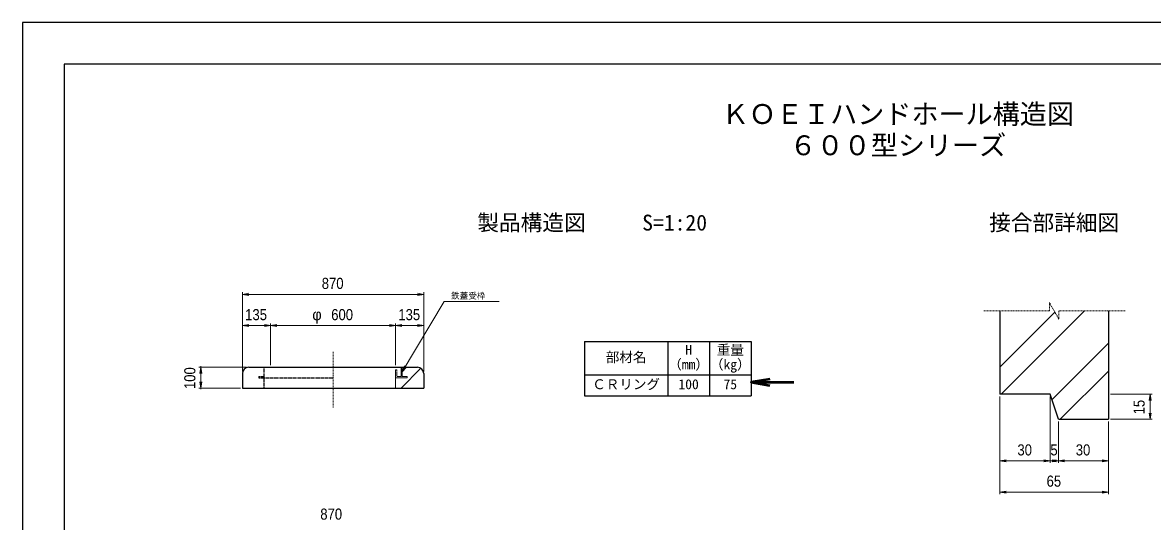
# Model space of a CAD drawing. Units: millimetres, scale not verified. Extents: x -210 to 210, y -148 to 148.
# Drawn here: x -210 to 61.1, y 28.8 to 148.5 of the extents above; entities that cross this region are included whole.
import ezdxf
from ezdxf.enums import TextEntityAlignment as Align

# ---------------------------------------------------------------- set-up
doc = ezdxf.new("R2010")
doc.units = ezdxf.units.MM
doc.linetypes.add('USER1', pattern=[12.95, 6.35, -3.175, 0.25, -3.175])
doc.linetypes.add('USER2', pattern=[4.7625, 3.175, -1.5875])
doc.layers.add('0-0', color=7, linetype='Continuous')
for name, color, linetype, lineweight in [('0-1_0', 9, 'Continuous', 25), ('0-2_dims', 2, 'Continuous', 13), ('0-3_pen1実線', 4, 'Continuous', 13), ('0-4_pen2実線', 3, 'Continuous', 13), ('0-5_pen3実線', 7, 'Continuous', 25), ('0-6_pen4実線', 6, 'Continuous', 25), ('0-7_pen1一点', 4, 'USER1', 13), ('0-8_pen2破線', 3, 'USER2', 25)]:
    doc.layers.add(name, color=color, linetype=linetype, lineweight=lineweight)
doc.styles.add('ＭＳ ゴシック', font='')
doc.styles.add('ＭＳ Ｐゴシック', font='')
doc.styles.get('ＭＳ ゴシック').set_extended_font_data('MS Gothic')
doc.styles.get('ＭＳ Ｐゴシック').set_extended_font_data('MS PGothic')

# ---------------------------------------------------------------- blocks, each defined once
blk = doc.blocks.new('部分図 1')
at = {"layer": '0-1_0'}
blk.add_lwpolyline([(0, 0), (8400, 0), (8400, 5940), (0, 5940)], close=True, dxfattribs=at)
at = {"layer": '0-2_dims'}
for p, q in [((1055, 4266), (1055, 4645.95)), ((1925, 4635.95), (1055, 4635.95)), ((1925, 4266), (1925, 4645.95)), ((1055, 4266), (1055, 4495.95)), ((1190, 4485.95), (1055, 4485.95)), ((1190, 4296), (1190, 4495.95)), ((1190, 4296), (1190, 4495.95)), ((1190, 4485.95), (1790, 4485.95)), ((1790, 4296), (1790, 4495.95)), ((1790, 4296), (1790, 4495.95)), ((1790, 4485.95), (1925, 4485.95)), ((1925, 4266), (1925, 4495.95)), ((1075, 4286), (845.06, 4286)), ((855.06, 4286), (855.06, 4290.55)), ((855.06, 4286), (855.06, 4186)), ((1045, 4186), (845.06, 4186)), ((855.06, 4186), (855.06, 4181.45)), ((4690, 4146.23), (4690, 3826.95)), ((4690, 4146.23), (4690, 3676.95)), ((4930, 4146.23), (4930, 3826.95)), ((4930, 4146.23), (4930, 3826.95)), ((5220, 4156.23), (5420.05, 4156.23)), ((5410.05, 4156.23), (5410.05, 4036.23)), ((4970, 4026.23), (4970, 3826.95)), ((4970, 4026.23), (4970, 3826.95)), ((5210, 4026.23), (5210, 3826.95)), ((5210, 4026.23), (5210, 3676.95)), ((5220, 4036.23), (5420.05, 4036.23)), ((4930, 3836.95), (4690, 3836.95)), ((4970, 3836.95), (4930, 3836.95)), ((4970, 3836.95), (5210, 3836.95)), ((5210, 3686.95), (4690, 3686.95))]:
    blk.add_line(p, q, dxfattribs=at)
at = {"layer": '0-2_dims', "lineweight": 18}
blk.add_line((2053.2, 4600.98), (2287.51, 4600.98), dxfattribs=at)
at = {"layer": '0-2_dims', "lineweight": 50}
blk.add_line((3496, 4214), (3700.25, 4214), dxfattribs=at)
at = {"layer": '0-2_dims'}
for points in [[(1085, 4640.95), (1055, 4635.95), (1085, 4630.95)], [(1895, 4630.95), (1925, 4635.95), (1895, 4640.95)], [(1822, 4264), (2023.2, 4600.98), (2053.2, 4600.98)], [(1085, 4490.95), (1055, 4485.95), (1085, 4480.95)], [(1160, 4480.95), (1190, 4485.95), (1160, 4490.95)], [(1220, 4490.95), (1190, 4485.95), (1220, 4480.95)], [(1760, 4480.95), (1790, 4485.95), (1760, 4490.95)], [(1820, 4490.95), (1790, 4485.95), (1820, 4480.95)], [(1895, 4480.95), (1925, 4485.95), (1895, 4490.95)], [(860.06, 4256), (855.06, 4286), (850.06, 4256)], [(1833.09, 4292.32), (1822, 4264), (1841.67, 4287.19)], [(850.06, 4216), (855.06, 4186), (860.06, 4216)], [(5415.05, 4126.23), (5410.05, 4156.23), (5405.05, 4126.23)], [(5405.05, 4066.23), (5410.05, 4036.23), (5415.05, 4066.23)], [(4720, 3841.95), (4690, 3836.95), (4720, 3831.95)], [(4900, 3831.95), (4930, 3836.95), (4900, 3841.95)], [(4960, 3841.95), (4930, 3836.95), (4960, 3831.95)], [(4940, 3831.95), (4970, 3836.95), (4940, 3841.95)], [(5000, 3841.95), (4970, 3836.95), (5000, 3831.95)], [(5180, 3831.95), (5210, 3836.95), (5180, 3841.95)], [(4720, 3691.95), (4690, 3686.95), (4720, 3681.95)], [(5180, 3681.95), (5210, 3686.95), (5180, 3691.95)]]:
    blk.add_lwpolyline(points, dxfattribs=at)
at = {"layer": '0-2_dims', "lineweight": 50}
blk.add_lwpolyline([(3586, 4229), (3496, 4214), (3586, 4199)], dxfattribs=at)
at = {"layer": '0-3_pen1実線'}
for p, q in [((4690, 4555.3), (4690.94, 4556.23)), ((4695.05, 4156.23), (5095.05, 4556.23)), ((4690, 4285.89), (4953.79, 4549.67)), ((4938.61, 4130.39), (5210, 4401.78)), ((1822, 4281.32), (1826.68, 4286)), ((1816.49, 4186), (1911.45, 4280.97)), ((4979.16, 4036.23), (5210, 4267.07))]:
    blk.add_line(p, q, dxfattribs=at)
at = {"layer": '0-4_pen2実線'}
for p, q in [((1816, 4286), (1816, 4242)), ((1822, 4286), (1822, 4242)), ((1790, 4273.5), (1790, 4236)), ((1790, 4273.5), (1796, 4273.5)), ((1846, 4236), (1790, 4236)), ((1790, 4236), (1790, 4186)), ((1816, 4242), (1796, 4242)), ((1846, 4242), (1822, 4242)), ((1846, 4242), (1846, 4236))]:
    blk.add_line(p, q, dxfattribs=at)
at = {"layer": '0-4_pen2実線', "linetype": 'USER2'}
blk.add_line((1796, 4273.5), (1796, 4242), dxfattribs=at)
at = {"layer": '0-5_pen3実線'}
for p, q in [((4690, 4556.23), (4690, 4156.23)), ((5210, 4556.23), (5210, 4036.23)), ((3096, 4409), (3096, 4149)), ((3296, 4409), (3296, 4149)), ((1085, 4286), (1895, 4286)), ((1055, 4256), (1055, 4186)), ((1925, 4256), (1925, 4186)), ((2696, 4249), (3496, 4249)), ((1055, 4186), (1925, 4186)), ((4930, 4156.23), (4690, 4156.23)), ((4970, 4036.23), (4930, 4156.23)), ((4970, 4036.23), (5210, 4036.23))]:
    blk.add_line(p, q, dxfattribs=at)
for centre, start, end in [((1085, 4256), 90, 180), ((1895, 4256), 0, 90)]:
    blk.add_arc(centre, 30, start, end, dxfattribs=at)
at = {"layer": '0-6_pen4実線'}
for p, q in [((2696, 4409), (3496, 4409)), ((2696, 4409), (2696, 4149)), ((3496, 4409), (3496, 4149)), ((2696, 4149), (3496, 4149))]:
    blk.add_line(p, q, dxfattribs=at)
blk.add_lwpolyline([(200, 200), (8200, 200), (8200, 5740), (200, 5740)], close=True, dxfattribs=at)
at = {"layer": '0-7_pen1一点'}
for p, q in [((4926.91, 4556.23), (4610, 4556.23)), ((4926.91, 4556.23), (4926.91, 4596.23)), ((4973.09, 4516.23), (4926.91, 4596.23)), ((5290, 4556.23), (4973.09, 4556.23)), ((4973.09, 4556.23), (4973.09, 4516.23)), ((1490, 4360.07), (1490, 4092.45))]:
    blk.add_line(p, q, dxfattribs=at)
at = {"layer": '0-8_pen2破線'}
for p, q in [((1158, 4286), (1158, 4186)), ((1134, 4242), (1158, 4242)), ((1134, 4242), (1134, 4236)), ((1134, 4236), (1490, 4236))]:
    blk.add_line(p, q, dxfattribs=at)
at = {"layer": '0-2_dims', "color": 7, "style": 'ＭＳ Ｐゴシック', "width": 0.9}
for s, p in [('870', (1435.45, 4645.95)), ('135', (1067.95, 4495.95)), ('600', (1480.91, 4495.95)), ('135', (1802.95, 4495.95)), ('30', (4773.64, 3846.95)), ('5', (4931.82, 3846.95)), ('30', (5053.64, 3846.95)), ('65', (4913.64, 3696.95)), ('870', (1428.45, 3538.79))]:
    blk.add_text(s, height=53.32, dxfattribs=at).set_placement(p, align=Align.BOTTOM_LEFT)
at = {"layer": '0-2_dims', "color": 7, "style": 'ＭＳ Ｐゴシック'}
for s, height, p in [('鉄蓋受枠', 29.4, (2056.05, 4605.34)), ('φ', 53.32, (1390, 4495.95))]:
    blk.add_text(s, height=height, dxfattribs=at).set_placement(p, align=Align.BOTTOM_LEFT)
at = {"layer": '0-2_dims', "color": 7, "style": 'ＭＳ Ｐゴシック', "width": 0.9}
for s, p in [('100', (845.06, 4181.45)), ('15', (5400.05, 4059.87))]:
    blk.add_text(s, height=53.32, rotation=90, dxfattribs=at).set_placement(p, align=Align.BOTTOM_LEFT)
at = {"layer": '0-5_pen3実線', "style": 'ＭＳ ゴシック'}
for s, height, p in [('\u3000製品構造図\u3000', 76.24, (2078.04, 4919.16)), ('S=1:20', 76.24, (2973.14, 4919.16)), ('\u3000接合部詳細図\u3000', 76.24, (4534.05, 4919.16)), ('H', 47.65, (3179.75, 4331.5)), ('重量', 47.64, (3331.01, 4331.51)), ('部材名', 47.65, (2798.51, 4296.5)), ('（mm）', 47.66, (3098.49, 4261.5)), ('（kg）', 47.66, (3298.49, 4261.5)), ('ＣＲリング', 47.64, (2733.54, 4166.51)), ('100', 47.65, (3147.26, 4166.5)), ('75', 47.63, (3363.52, 4166.52))]:
    blk.add_text(s, height=height, dxfattribs=at).set_placement(p, align=Align.BOTTOM_LEFT)
at = {"layer": '0-6_pen4実線', "style": 'ＭＳ ゴシック'}
for s, p in [('\u3000ＫＯＥＩハンドホール構造図\u3000', (3225.03, 5425)), ('６００型シリーズ', (3680.04, 5275))]:
    blk.add_text(s, height=95.3, dxfattribs=at).set_placement(p, align=Align.BOTTOM_LEFT)

msp = doc.modelspace()

# ---------------------------------------------------------------- block references
at = {"layer": '0-0', "xscale": 0.05, "yscale": 0.05}
msp.add_blockref('部分図 1', (-210, -148.5), dxfattribs=at)

doc.saveas('drawing.dxf')
